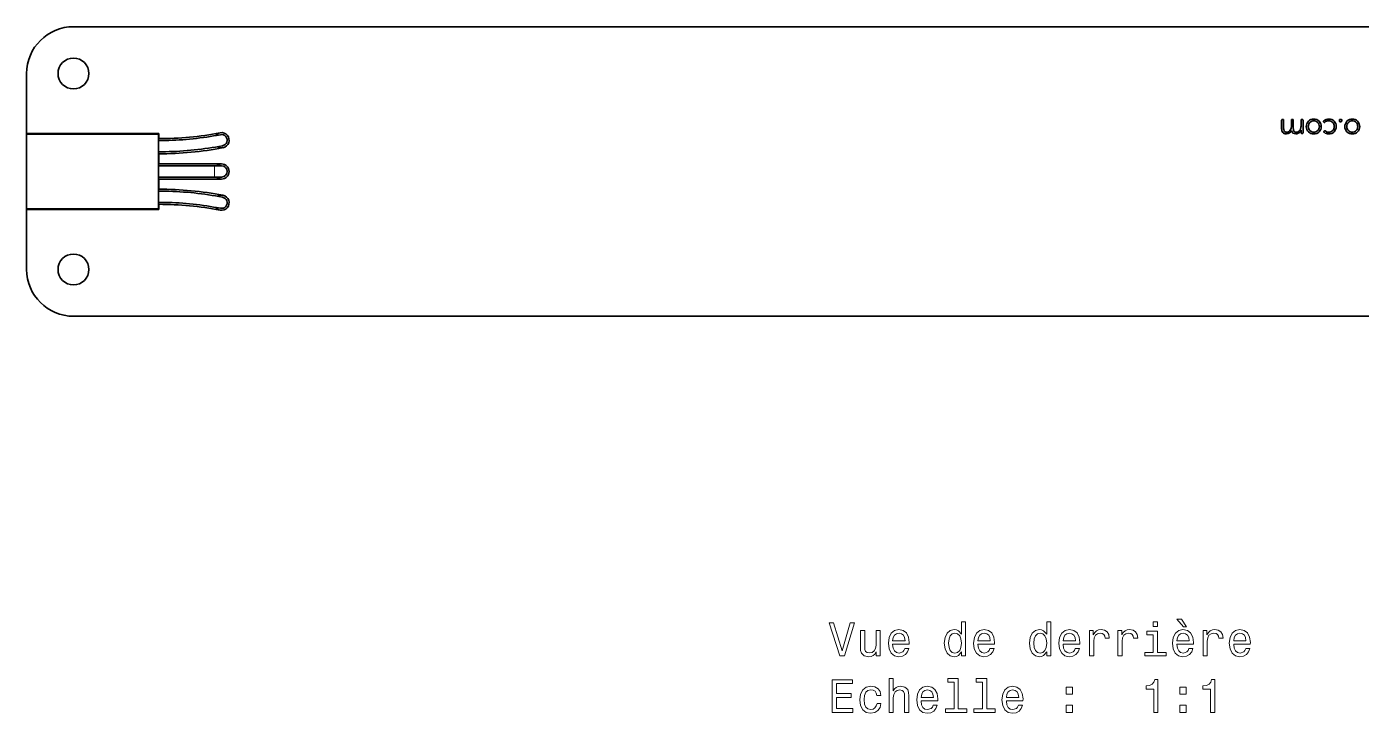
# Model space of a CAD drawing. Extents: x 241 to 1434, y 190 to 710.
# Drawn here: x 1140 to 1282.6, y 362.6 to 436 of the extents above; entities that cross this region are included whole.
import ezdxf

# ---------------------------------------------------------------- set-up
doc = ezdxf.new("R2010")
doc.units = 0

msp = doc.modelspace()

# ---------------------------------------------------------------- linework, layer by layer
at = {"color": 7, "lineweight": 35}
for p, q in [((1429.39, 435.97), (1145.02, 435.97)), ((1429.39, 435.97), (1145.02, 435.97)), ((1145.02, 405.03), (1429.39, 405.03)), ((1145.02, 405.03), (1429.39, 405.03))]:
    msp.add_line(p, q, dxfattribs=at)
at = {"color": 7, "lineweight": 35, "ltscale": 0.160491}
msp.add_line((1140.02, 424.55), (1140.02, 430.97), dxfattribs=at)
msp.add_line((1140.02, 424.55), (1140.02, 430.97), dxfattribs=at)
at = {"color": 7, "lineweight": 35, "ltscale": 0.022169}
msp.add_line((1274.11, 425.1), (1274.11, 425.99), dxfattribs=at)
msp.add_line((1274.11, 425.1), (1274.11, 425.99), dxfattribs=at)
at = {"color": 7, "lineweight": 35, "ltscale": 0.001352}
for p, q in [((1274.19, 426.06), (1274.24, 426.06)), ((1274.19, 426.06), (1274.24, 426.06)), ((1276.32, 424.55), (1276.27, 424.55)), ((1276.32, 424.55), (1276.27, 424.55))]:
    msp.add_line(p, q, dxfattribs=at)
at = {"color": 7, "lineweight": 35, "ltscale": 0.020894}
for p, q in [((1274.32, 425.99), (1274.32, 425.15)), ((1274.32, 425.99), (1274.32, 425.15)), ((1275.36, 425.99), (1275.36, 425.15)), ((1275.36, 425.99), (1275.36, 425.15))]:
    msp.add_line(p, q, dxfattribs=at)
at = {"color": 7, "lineweight": 35, "ltscale": 0.016381}
for p, q in [((1275.15, 425.33), (1275.15, 425.99)), ((1275.15, 425.33), (1275.15, 425.99)), ((1276.19, 425.33), (1276.19, 425.99)), ((1276.19, 425.33), (1276.19, 425.99))]:
    msp.add_line(p, q, dxfattribs=at)
at = {"color": 7, "lineweight": 35, "ltscale": 0.001422}
msp.add_line((1275.22, 426.06), (1275.28, 426.06), dxfattribs=at)
msp.add_line((1275.22, 426.06), (1275.28, 426.06), dxfattribs=at)
at = {"color": 7, "lineweight": 35, "ltscale": 0.001428}
msp.add_line((1276.26, 426.06), (1276.32, 426.06), dxfattribs=at)
msp.add_line((1276.26, 426.06), (1276.32, 426.06), dxfattribs=at)
at = {"color": 7, "lineweight": 35, "ltscale": 0.034037}
msp.add_line((1276.4, 425.99), (1276.4, 424.62), dxfattribs=at)
msp.add_line((1276.4, 425.99), (1276.4, 424.62), dxfattribs=at)
at = {"color": 7, "lineweight": 35, "ltscale": 0.000922299}
msp.add_line((1278.62, 425.77), (1278.6, 425.8), dxfattribs=at)
msp.add_line((1278.62, 425.77), (1278.6, 425.8), dxfattribs=at)
at = {"color": 7, "lineweight": 35, "ltscale": 0.002557}
for p, q in [((1280.28, 425.88), (1280.28, 425.99)), ((1280.28, 425.88), (1280.28, 425.99)), ((1280.53, 425.99), (1280.53, 425.88)), ((1280.53, 425.99), (1280.53, 425.88))]:
    msp.add_line(p, q, dxfattribs=at)
at = {"color": 7, "lineweight": 35, "ltscale": 0.002478}
for p, q in [((1280.35, 426.06), (1280.45, 426.06)), ((1280.35, 426.06), (1280.45, 426.06)), ((1280.45, 425.81), (1280.35, 425.81)), ((1280.45, 425.81), (1280.35, 425.81))]:
    msp.add_line(p, q, dxfattribs=at)
at = {"color": 7, "lineweight": 35, "ltscale": 0.00125}
for p, q in [((1140.02, 424.5), (1140.02, 424.55)), ((1140.02, 424.5), (1140.02, 424.55)), ((1140.02, 416.45), (1140.02, 416.5)), ((1140.02, 416.45), (1140.02, 416.5))]:
    msp.add_line(p, q, dxfattribs=at)
at = {"color": 7, "lineweight": 35, "ltscale": 0.353125}
for p, q in [((1140.02, 424.55), (1154.15, 424.55)), ((1140.02, 424.55), (1154.15, 424.55)), ((1154.15, 416.45), (1140.02, 416.45)), ((1154.15, 416.45), (1140.02, 416.45))]:
    msp.add_line(p, q, dxfattribs=at)
at = {"color": 7, "lineweight": 35, "ltscale": 0.2}
for p, q in [((1140.02, 424.5), (1140.02, 416.5)), ((1154.1, 416.5), (1154.1, 424.5))]:
    msp.add_line(p, q, dxfattribs=at)
at = {"color": 7, "lineweight": 35, "ltscale": 0.351877}
for p, q in [((1154.1, 424.5), (1140.02, 424.5)), ((1140.02, 416.5), (1154.1, 416.5))]:
    msp.add_line(p, q, dxfattribs=at)
at = {"color": 7, "lineweight": 35, "ltscale": 0.013488}
msp.add_line((1154.15, 424.01), (1154.15, 424.55), dxfattribs=at)
msp.add_line((1154.15, 424.01), (1154.15, 424.55), dxfattribs=at)
at = {"color": 7, "lineweight": 35, "ltscale": 0.008243}
for p, q in [((1160, 424.3), (1160.32, 424.35)), ((1160, 416.7), (1160.32, 416.65))]:
    msp.add_line(p, q, dxfattribs=at)
at = {"color": 7, "lineweight": 35, "ltscale": 0.010241}
for p, q in [((1160.32, 424.35), (1160.72, 424.43)), ((1160.32, 416.65), (1160.72, 416.57))]:
    msp.add_line(p, q, dxfattribs=at)
at = {"color": 7, "lineweight": 35, "ltscale": 0.000152588}
msp.add_line((1275.18, 424.89), (1275.17, 424.89), dxfattribs=at)
msp.add_line((1275.18, 424.89), (1275.17, 424.89), dxfattribs=at)
at = {"color": 7, "lineweight": 35, "ltscale": 0.004358}
msp.add_line((1276.19, 424.62), (1276.19, 424.8), dxfattribs=at)
msp.add_line((1276.19, 424.62), (1276.19, 424.8), dxfattribs=at)
at = {"color": 7, "lineweight": 35, "ltscale": 0.00015564}
msp.add_line((1276.21, 424.91), (1276.2, 424.91), dxfattribs=at)
msp.add_line((1276.21, 424.91), (1276.2, 424.91), dxfattribs=at)
at = {"color": 7, "lineweight": 35, "ltscale": 0.000979538}
msp.add_line((1278.64, 424.79), (1278.66, 424.82), dxfattribs=at)
msp.add_line((1278.64, 424.79), (1278.66, 424.82), dxfattribs=at)
at = {"color": 7, "lineweight": 35, "ltscale": 0.026974}
msp.add_line((1154.15, 421.31), (1154.15, 422.39), dxfattribs=at)
msp.add_line((1154.15, 421.31), (1154.15, 422.39), dxfattribs=at)
at = {"color": 7, "lineweight": 35, "ltscale": 0.008544}
for p, q in [((1160.2, 423.11), (1160.54, 423.17)), ((1160.2, 417.89), (1160.54, 417.83))]:
    msp.add_line(p, q, dxfattribs=at)
at = {"color": 7, "lineweight": 35, "ltscale": 0.010474}
for p, q in [((1160.54, 423.17), (1160.95, 423.25)), ((1160.54, 417.83), (1160.95, 417.75))]:
    msp.add_line(p, q, dxfattribs=at)
at = {"color": 7, "lineweight": 35, "ltscale": 0.001932}
msp.add_line((1160.84, 423.03), (1160.91, 423.03), dxfattribs=at)
msp.add_line((1160.84, 423.03), (1160.91, 423.03), dxfattribs=at)
at = {"color": 7, "lineweight": 35, "ltscale": 0.149704}
for p, q in [((1154.1, 421.1), (1160.09, 421.1)), ((1154.1, 419.9), (1160.09, 419.9))]:
    msp.add_line(p, q, dxfattribs=at)
at = {"color": 7, "lineweight": 35, "ltscale": 0.167206}
for p, q in [((1154.15, 421.31), (1160.84, 421.31)), ((1154.15, 421.31), (1160.84, 421.31)), ((1154.15, 419.69), (1160.84, 419.69)), ((1154.15, 419.69), (1160.84, 419.69))]:
    msp.add_line(p, q, dxfattribs=at)
at = {"color": 7, "lineweight": 13, "ltscale": 0.03}
msp.add_line((1160.09, 419.9), (1160.09, 421.1), dxfattribs=at)
at = {"color": 7, "lineweight": 35, "ltscale": 0.01875}
for p, q in [((1160.09, 421.1), (1160.84, 421.1)), ((1160.09, 419.9), (1160.84, 419.9))]:
    msp.add_line(p, q, dxfattribs=at)
at = {"color": 7, "lineweight": 35, "ltscale": 0.026975}
msp.add_line((1154.15, 419.69), (1154.15, 418.61), dxfattribs=at)
msp.add_line((1154.15, 419.69), (1154.15, 418.61), dxfattribs=at)
at = {"color": 7, "lineweight": 35, "ltscale": 0.001926}
msp.add_line((1160.84, 417.97), (1160.91, 417.97), dxfattribs=at)
msp.add_line((1160.84, 417.97), (1160.91, 417.97), dxfattribs=at)
at = {"color": 7, "lineweight": 35, "ltscale": 0.160492}
msp.add_line((1140.02, 410.03), (1140.02, 416.45), dxfattribs=at)
msp.add_line((1140.02, 410.03), (1140.02, 416.45), dxfattribs=at)
at = {"color": 7, "lineweight": 35, "ltscale": 0.013487}
msp.add_line((1154.15, 416.99), (1154.15, 416.45), dxfattribs=at)
msp.add_line((1154.15, 416.99), (1154.15, 416.45), dxfattribs=at)
at = {"color": 7, "lineweight": 35}
for points in [[(1274.32, 425.15), (1274.33, 424.98), (1274.38, 424.83), (1274.42, 424.78), (1274.48, 424.74), (1274.55, 424.71), (1274.64, 424.7)], [(1274.32, 425.15), (1274.33, 424.98), (1274.38, 424.83), (1274.42, 424.78), (1274.48, 424.74), (1274.55, 424.71), (1274.64, 424.7)], [(1274.64, 424.7), (1274.75, 424.71), (1274.85, 424.75), (1274.94, 424.82), (1275.01, 424.9), (1275.07, 424.99), (1275.12, 425.1), (1275.15, 425.33)], [(1274.64, 424.7), (1274.75, 424.71), (1274.85, 424.75), (1274.94, 424.82), (1275.01, 424.9), (1275.07, 424.99), (1275.12, 425.1), (1275.15, 425.33)], [(1275.36, 425.15), (1275.37, 424.98), (1275.41, 424.84), (1275.45, 424.78), (1275.5, 424.74), (1275.58, 424.71), (1275.68, 424.7)], [(1275.36, 425.15), (1275.37, 424.98), (1275.41, 424.84), (1275.45, 424.78), (1275.5, 424.74), (1275.58, 424.71), (1275.68, 424.7)], [(1275.68, 424.7), (1275.78, 424.71), (1275.89, 424.75), (1275.97, 424.82), (1276.05, 424.9), (1276.11, 425), (1276.18, 425.22), (1276.19, 425.33)], [(1275.68, 424.7), (1275.78, 424.71), (1275.89, 424.75), (1275.97, 424.82), (1276.05, 424.9), (1276.11, 425), (1276.18, 425.22), (1276.19, 425.33)], [(1277.55, 424.51), (1277.39, 424.53), (1277.24, 424.57), (1277.11, 424.64), (1276.99, 424.74), (1276.89, 424.85), (1276.82, 424.99), (1276.77, 425.14), (1276.75, 425.3)], [(1277.55, 424.51), (1277.39, 424.53), (1277.24, 424.57), (1277.11, 424.64), (1276.99, 424.74), (1276.89, 424.85), (1276.82, 424.99), (1276.77, 425.14), (1276.75, 425.3)], [(1278.14, 425.3), (1278.13, 425.42), (1278.09, 425.54), (1278.04, 425.65), (1277.97, 425.74), (1277.88, 425.81), (1277.78, 425.87), (1277.67, 425.9), (1277.55, 425.91), (1277.43, 425.9), (1277.32, 425.87), (1277.22, 425.81), (1277.14, 425.74), (1277.07, 425.65), (1277.01, 425.54), (1276.98, 425.42), (1276.96, 425.3)], [(1278.14, 425.3), (1278.13, 425.42), (1278.09, 425.54), (1278.04, 425.65), (1277.97, 425.74), (1277.88, 425.81), (1277.78, 425.87), (1277.67, 425.9), (1277.55, 425.91), (1277.43, 425.9), (1277.32, 425.87), (1277.22, 425.81), (1277.14, 425.74), (1277.07, 425.65), (1277.01, 425.54), (1276.98, 425.42), (1276.96, 425.3)], [(1276.96, 425.3), (1276.98, 425.17), (1277.01, 425.06), (1277.07, 424.96), (1277.14, 424.87), (1277.22, 424.8), (1277.32, 424.74), (1277.43, 424.71), (1277.55, 424.7), (1277.67, 424.71), (1277.78, 424.74), (1277.88, 424.8), (1277.97, 424.87), (1278.04, 424.96), (1278.09, 425.06), (1278.13, 425.17), (1278.14, 425.3)], [(1276.96, 425.3), (1276.98, 425.17), (1277.01, 425.06), (1277.07, 424.96), (1277.14, 424.87), (1277.22, 424.8), (1277.32, 424.74), (1277.43, 424.71), (1277.55, 424.7), (1277.67, 424.71), (1277.78, 424.74), (1277.88, 424.8), (1277.97, 424.87), (1278.04, 424.96), (1278.09, 425.06), (1278.13, 425.17), (1278.14, 425.3)], [(1278.35, 425.3), (1278.33, 425.14), (1278.29, 424.99), (1278.21, 424.85), (1278.12, 424.74), (1278, 424.64), (1277.86, 424.57), (1277.71, 424.53), (1277.55, 424.51)], [(1278.35, 425.3), (1278.33, 425.14), (1278.29, 424.99), (1278.21, 424.85), (1278.12, 424.74), (1278, 424.64), (1277.86, 424.57), (1277.71, 424.53), (1277.55, 424.51)], [(1278.72, 425.75), (1278.68, 425.74), (1278.65, 425.74), (1278.62, 425.77)], [(1278.72, 425.75), (1278.68, 425.74), (1278.65, 425.74), (1278.62, 425.77)], [(1279.74, 425.31), (1279.72, 425.44), (1279.69, 425.55), (1279.64, 425.66), (1279.57, 425.74), (1279.48, 425.82), (1279.38, 425.87), (1279.27, 425.9), (1279.14, 425.91)], [(1279.74, 425.31), (1279.72, 425.44), (1279.69, 425.55), (1279.64, 425.66), (1279.57, 425.74), (1279.48, 425.82), (1279.38, 425.87), (1279.27, 425.9), (1279.14, 425.91)], [(1279.15, 426.1), (1279.32, 426.08), (1279.47, 426.04), (1279.6, 425.97), (1279.72, 425.88), (1279.81, 425.76), (1279.89, 425.63), (1279.93, 425.48), (1279.95, 425.31)], [(1279.15, 426.1), (1279.32, 426.08), (1279.47, 426.04), (1279.6, 425.97), (1279.72, 425.88), (1279.81, 425.76), (1279.89, 425.63), (1279.93, 425.48), (1279.95, 425.31)], [(1279.95, 425.31), (1279.93, 425.14), (1279.88, 424.99), (1279.81, 424.85), (1279.72, 424.74), (1279.6, 424.64), (1279.47, 424.57), (1279.31, 424.53), (1279.15, 424.51)], [(1279.15, 424.7), (1279.27, 424.71), (1279.38, 424.74), (1279.48, 424.79), (1279.57, 424.87), (1279.64, 424.95), (1279.69, 425.06), (1279.72, 425.18), (1279.74, 425.31)], [(1279.95, 425.31), (1279.93, 425.14), (1279.88, 424.99), (1279.81, 424.85), (1279.72, 424.74), (1279.6, 424.64), (1279.47, 424.57), (1279.31, 424.53), (1279.15, 424.51)], [(1279.15, 424.7), (1279.27, 424.71), (1279.38, 424.74), (1279.48, 424.79), (1279.57, 424.87), (1279.64, 424.95), (1279.69, 425.06), (1279.72, 425.18), (1279.74, 425.31)], [(1281.66, 424.51), (1281.5, 424.53), (1281.35, 424.57), (1281.21, 424.64), (1281.09, 424.74), (1281, 424.85), (1280.92, 424.99), (1280.88, 425.14), (1280.86, 425.3)], [(1281.66, 424.51), (1281.5, 424.53), (1281.35, 424.57), (1281.21, 424.64), (1281.09, 424.74), (1281, 424.85), (1280.92, 424.99), (1280.88, 425.14), (1280.86, 425.3)], [(1282.25, 425.3), (1282.23, 425.42), (1282.2, 425.54), (1282.14, 425.65), (1282.07, 425.74), (1281.99, 425.81), (1281.89, 425.87), (1281.77, 425.9), (1281.66, 425.91), (1281.54, 425.9), (1281.43, 425.87), (1281.33, 425.81), (1281.24, 425.74), (1281.17, 425.65), (1281.12, 425.54), (1281.08, 425.42), (1281.07, 425.3)], [(1282.25, 425.3), (1282.23, 425.42), (1282.2, 425.54), (1282.14, 425.65), (1282.07, 425.74), (1281.99, 425.81), (1281.89, 425.87), (1281.77, 425.9), (1281.66, 425.91), (1281.54, 425.9), (1281.43, 425.87), (1281.33, 425.81), (1281.24, 425.74), (1281.17, 425.65), (1281.12, 425.54), (1281.08, 425.42), (1281.07, 425.3)], [(1281.07, 425.3), (1281.08, 425.17), (1281.12, 425.06), (1281.17, 424.96), (1281.24, 424.87), (1281.33, 424.8), (1281.43, 424.74), (1281.54, 424.71), (1281.66, 424.7), (1281.77, 424.71), (1281.89, 424.74), (1281.99, 424.8), (1282.07, 424.87), (1282.14, 424.96), (1282.2, 425.06), (1282.23, 425.17), (1282.25, 425.3)], [(1281.07, 425.3), (1281.08, 425.17), (1281.12, 425.06), (1281.17, 424.96), (1281.24, 424.87), (1281.33, 424.8), (1281.43, 424.74), (1281.54, 424.71), (1281.66, 424.7), (1281.77, 424.71), (1281.89, 424.74), (1281.99, 424.8), (1282.07, 424.87), (1282.14, 424.96), (1282.2, 425.06), (1282.23, 425.17), (1282.25, 425.3)], [(1282.46, 425.3), (1282.44, 425.14), (1282.39, 424.99), (1282.32, 424.85), (1282.22, 424.74), (1282.1, 424.64), (1281.97, 424.57), (1281.82, 424.53), (1281.66, 424.51)], [(1282.46, 425.3), (1282.44, 425.14), (1282.39, 424.99), (1282.32, 424.85), (1282.22, 424.74), (1282.1, 424.64), (1281.97, 424.57), (1281.82, 424.53), (1281.66, 424.51)], [(1275.17, 424.89), (1275.09, 424.75), (1274.96, 424.63), (1274.8, 424.54), (1274.62, 424.51)], [(1275.17, 424.89), (1275.09, 424.75), (1274.96, 424.63), (1274.8, 424.54), (1274.62, 424.51)], [(1275.64, 424.51), (1275.46, 424.54), (1275.32, 424.61), (1275.23, 424.73), (1275.18, 424.89)], [(1275.64, 424.51), (1275.46, 424.54), (1275.32, 424.61), (1275.23, 424.73), (1275.18, 424.89)], [(1276.2, 424.91), (1276.12, 424.76), (1275.98, 424.63), (1275.82, 424.55), (1275.73, 424.52), (1275.64, 424.51)], [(1276.2, 424.91), (1276.12, 424.76), (1275.98, 424.63), (1275.82, 424.55), (1275.73, 424.52), (1275.64, 424.51)], [(1276.27, 424.55), (1276.23, 424.56), (1276.2, 424.58), (1276.19, 424.62)], [(1276.27, 424.55), (1276.23, 424.56), (1276.2, 424.58), (1276.19, 424.62)], [(1276.4, 424.62), (1276.39, 424.58), (1276.36, 424.56), (1276.32, 424.55)], [(1276.4, 424.62), (1276.39, 424.58), (1276.36, 424.56), (1276.32, 424.55)], [(1278.65, 424.68), (1278.63, 424.71), (1278.62, 424.75), (1278.64, 424.79)], [(1278.65, 424.68), (1278.63, 424.71), (1278.62, 424.75), (1278.64, 424.79)]]:
    msp.add_lwpolyline(points, dxfattribs=at)
at = {"color": 7, "lineweight": 13}
for points in [[(1228.02, 372.26), (1227.14, 369.27), (1226.24, 372.26), (1225.76, 372.26), (1226.89, 368.75), (1227.39, 368.75), (1228.49, 372.26)], [(1239.9, 369.17), (1239.9, 368.75), (1240.35, 368.75), (1240.35, 372.37), (1239.91, 372.37), (1239.91, 371.05), (1239.57, 371.43), (1239.36, 371.52), (1239.13, 371.55), (1238.7, 371.45), (1238.36, 371.17), (1238.15, 370.72), (1238.07, 370.11), (1238.15, 369.5), (1238.36, 369.04), (1238.7, 368.75), (1239.13, 368.65), (1239.36, 368.69), (1239.57, 368.78)], [(1249.01, 369.17), (1249.01, 368.75), (1249.45, 368.75), (1249.45, 372.37), (1249.02, 372.37), (1249.02, 371.05), (1248.68, 371.43), (1248.47, 371.52), (1248.23, 371.55), (1247.81, 371.45), (1247.47, 371.17), (1247.26, 370.72), (1247.18, 370.11), (1247.26, 369.5), (1247.47, 369.04), (1247.81, 368.75), (1248.23, 368.65), (1248.47, 368.69), (1248.68, 368.78)], [(1260.86, 372.37), (1260.39, 372.37), (1260.39, 371.87), (1260.86, 371.87)], [(1263.93, 371.83), (1263.42, 372.68), (1262.93, 372.68), (1263.63, 371.83)], [(1231.22, 371.46), (1230.77, 371.46), (1230.77, 369.9), (1230.72, 369.53), (1230.58, 369.27), (1230.35, 369.11), (1230.05, 369.06), (1229.82, 369.1), (1229.66, 369.22), (1229.58, 369.43), (1229.56, 369.72), (1229.56, 371.46), (1229.12, 371.46), (1229.12, 369.68), (1229.13, 369.32), (1229.23, 369.02), (1229.52, 368.75), (1229.99, 368.65), (1230.24, 368.69), (1230.46, 368.78), (1230.64, 368.94), (1230.79, 369.16), (1230.79, 368.75), (1231.22, 368.75)], [(1232.55, 369.98), (1234.33, 369.98), (1234.33, 370.18), (1234.25, 370.76), (1234.03, 371.2), (1233.68, 371.46), (1233.21, 371.55), (1232.75, 371.45), (1232.4, 371.17), (1232.17, 370.71), (1232.09, 370.11), (1232.17, 369.49), (1232.39, 369.03), (1232.74, 368.75), (1233.2, 368.65), (1233.59, 368.72), (1233.91, 368.89), (1234.15, 369.16), (1234.28, 369.53), (1233.85, 369.53), (1233.76, 369.33), (1233.62, 369.17), (1233.25, 369.05), (1232.96, 369.11), (1232.75, 369.29), (1232.61, 369.57), (1232.55, 369.96)], [(1232.55, 370.35), (1232.61, 370.7), (1232.75, 370.95), (1232.95, 371.11), (1233.23, 371.17), (1233.49, 371.11), (1233.7, 370.95), (1233.83, 370.7), (1233.87, 370.35)], [(1239.2, 371.16), (1239.49, 371.09), (1239.72, 370.89), (1239.85, 370.56), (1239.9, 370.11), (1239.85, 369.65), (1239.72, 369.32), (1239.49, 369.12), (1239.2, 369.05), (1238.92, 369.12), (1238.71, 369.32), (1238.57, 369.65), (1238.53, 370.11), (1238.57, 370.56), (1238.71, 370.88), (1238.92, 371.09)], [(1241.66, 369.98), (1243.44, 369.98), (1243.44, 370.18), (1243.36, 370.76), (1243.14, 371.2), (1242.79, 371.46), (1242.32, 371.55), (1241.86, 371.45), (1241.51, 371.17), (1241.28, 370.71), (1241.2, 370.11), (1241.27, 369.49), (1241.5, 369.03), (1241.85, 368.75), (1242.3, 368.65), (1242.7, 368.72), (1243.02, 368.89), (1243.26, 369.16), (1243.39, 369.53), (1242.95, 369.53), (1242.86, 369.33), (1242.73, 369.17), (1242.36, 369.05), (1242.07, 369.11), (1241.85, 369.29), (1241.71, 369.57), (1241.66, 369.96)], [(1241.66, 370.35), (1241.72, 370.7), (1241.85, 370.95), (1242.06, 371.11), (1242.33, 371.17), (1242.6, 371.11), (1242.81, 370.95), (1242.93, 370.7), (1242.98, 370.35)], [(1248.31, 371.16), (1248.6, 371.09), (1248.82, 370.89), (1248.96, 370.56), (1249.01, 370.11), (1248.96, 369.65), (1248.82, 369.32), (1248.6, 369.12), (1248.31, 369.05), (1248.03, 369.12), (1247.82, 369.32), (1247.68, 369.65), (1247.63, 370.11), (1247.68, 370.56), (1247.82, 370.88), (1248.03, 371.09)], [(1250.77, 369.98), (1252.55, 369.98), (1252.55, 370.18), (1252.47, 370.76), (1252.25, 371.2), (1251.9, 371.46), (1251.43, 371.55), (1250.97, 371.45), (1250.61, 371.17), (1250.39, 370.71), (1250.31, 370.11), (1250.38, 369.49), (1250.61, 369.03), (1250.96, 368.75), (1251.41, 368.65), (1251.8, 368.72), (1252.13, 368.89), (1252.36, 369.16), (1252.5, 369.53), (1252.06, 369.53), (1251.97, 369.33), (1251.84, 369.17), (1251.47, 369.05), (1251.18, 369.11), (1250.96, 369.29), (1250.82, 369.57), (1250.77, 369.96)], [(1250.77, 370.35), (1250.83, 370.7), (1250.96, 370.95), (1251.17, 371.11), (1251.44, 371.17), (1251.71, 371.11), (1251.92, 370.95), (1252.04, 370.7), (1252.09, 370.35)], [(1253.58, 368.75), (1254.03, 368.75), (1254.03, 370.3), (1254.07, 370.67), (1254.21, 370.94), (1254.43, 371.1), (1254.73, 371.16), (1254.95, 371.12), (1255.12, 371.02), (1255.22, 370.85), (1255.25, 370.62), (1255.7, 370.62), (1255.64, 371.02), (1255.48, 371.32), (1255.2, 371.49), (1254.82, 371.55), (1254.56, 371.51), (1254.34, 371.41), (1254.14, 371.24), (1253.99, 371.01), (1253.99, 371.46), (1253.58, 371.46)], [(1256.62, 368.75), (1257.06, 368.75), (1257.06, 370.3), (1257.11, 370.67), (1257.25, 370.94), (1257.47, 371.1), (1257.77, 371.16), (1257.99, 371.12), (1258.15, 371.02), (1258.26, 370.85), (1258.29, 370.62), (1258.74, 370.62), (1258.68, 371.02), (1258.51, 371.32), (1258.23, 371.49), (1257.86, 371.55), (1257.6, 371.51), (1257.38, 371.41), (1257.18, 371.24), (1257.02, 371.01), (1257.02, 371.46), (1256.62, 371.46)], [(1260.85, 369.12), (1260.85, 371.37), (1259.71, 371.37), (1259.71, 370.99), (1260.4, 370.99), (1260.4, 369.12), (1259.5, 369.12), (1259.5, 368.75), (1261.77, 368.75), (1261.77, 369.12)], [(1262.91, 369.98), (1264.69, 369.98), (1264.7, 370.18), (1264.61, 370.76), (1264.39, 371.2), (1264.04, 371.46), (1263.57, 371.55), (1263.11, 371.45), (1262.76, 371.17), (1262.53, 370.71), (1262.45, 370.11), (1262.53, 369.49), (1262.75, 369.03), (1263.1, 368.75), (1263.56, 368.65), (1263.95, 368.72), (1264.27, 368.89), (1264.51, 369.16), (1264.64, 369.53), (1264.21, 369.53), (1264.12, 369.33), (1263.98, 369.17), (1263.61, 369.05), (1263.32, 369.11), (1263.11, 369.29), (1262.97, 369.57), (1262.91, 369.96)], [(1262.91, 370.35), (1262.97, 370.7), (1263.11, 370.95), (1263.31, 371.11), (1263.59, 371.17), (1263.85, 371.11), (1264.06, 370.95), (1264.19, 370.7), (1264.23, 370.35)], [(1265.73, 368.75), (1266.17, 368.75), (1266.17, 370.3), (1266.22, 370.67), (1266.35, 370.94), (1266.58, 371.1), (1266.87, 371.16), (1267.1, 371.12), (1267.26, 371.02), (1267.36, 370.85), (1267.4, 370.62), (1267.85, 370.62), (1267.79, 371.02), (1267.62, 371.32), (1267.34, 371.49), (1266.96, 371.55), (1266.71, 371.51), (1266.49, 371.41), (1266.29, 371.24), (1266.13, 371.01), (1266.13, 371.46), (1265.73, 371.46)], [(1268.99, 369.98), (1270.76, 369.98), (1270.77, 370.18), (1270.69, 370.76), (1270.46, 371.2), (1270.11, 371.46), (1269.64, 371.55), (1269.18, 371.45), (1268.83, 371.17), (1268.6, 370.71), (1268.52, 370.11), (1268.6, 369.49), (1268.83, 369.03), (1269.17, 368.75), (1269.63, 368.65), (1270.02, 368.72), (1270.34, 368.89), (1270.58, 369.16), (1270.72, 369.53), (1270.28, 369.53), (1270.19, 369.33), (1270.06, 369.17), (1269.68, 369.05), (1269.4, 369.11), (1269.18, 369.29), (1269.04, 369.57), (1268.99, 369.96)], [(1268.99, 370.35), (1269.04, 370.7), (1269.18, 370.95), (1269.39, 371.11), (1269.66, 371.17), (1269.93, 371.11), (1270.13, 370.95), (1270.26, 370.7), (1270.3, 370.35)], [(1226.08, 362.7), (1228.3, 362.7), (1228.3, 363.13), (1226.54, 363.13), (1226.54, 364.31), (1228.11, 364.31), (1228.11, 364.73), (1226.54, 364.73), (1226.54, 365.78), (1228.26, 365.78), (1228.26, 366.2), (1226.08, 366.2)], [(1230.86, 364.51), (1231.29, 364.51), (1231.2, 364.92), (1230.99, 365.24), (1230.65, 365.43), (1230.21, 365.51), (1229.73, 365.41), (1229.36, 365.12), (1229.13, 364.67), (1229.04, 364.05), (1229.12, 363.44), (1229.35, 362.99), (1229.71, 362.7), (1230.19, 362.61), (1230.63, 362.68), (1230.97, 362.9), (1231.2, 363.23), (1231.3, 363.67), (1230.88, 363.67), (1230.8, 363.39), (1230.66, 363.18), (1230.46, 363.05), (1230.21, 363.01), (1229.9, 363.07), (1229.68, 363.27), (1229.54, 363.6), (1229.5, 364.07), (1229.54, 364.52), (1229.69, 364.85), (1229.91, 365.05), (1230.21, 365.12), (1230.47, 365.07), (1230.67, 364.96), (1230.8, 364.77)], [(1232.17, 362.7), (1232.61, 362.7), (1232.61, 364.27), (1232.66, 364.63), (1232.8, 364.89), (1233.03, 365.05), (1233.33, 365.11), (1233.57, 365.06), (1233.72, 364.92), (1233.8, 364.7), (1233.83, 364.39), (1233.83, 362.7), (1234.27, 362.7), (1234.27, 364.48), (1234.25, 364.84), (1234.16, 365.14), (1233.86, 365.41), (1233.4, 365.51), (1233.14, 365.47), (1232.93, 365.38), (1232.75, 365.23), (1232.61, 365.02), (1232.61, 366.32), (1232.17, 366.32)], [(1235.59, 363.93), (1237.37, 363.93), (1237.37, 364.14), (1237.29, 364.72), (1237.07, 365.15), (1236.72, 365.41), (1236.25, 365.51), (1235.79, 365.41), (1235.43, 365.12), (1235.21, 364.67), (1235.13, 364.06), (1235.2, 363.44), (1235.43, 362.99), (1235.78, 362.7), (1236.23, 362.61), (1236.62, 362.67), (1236.95, 362.84), (1237.18, 363.12), (1237.32, 363.48), (1236.88, 363.48), (1236.79, 363.28), (1236.66, 363.13), (1236.29, 363.01), (1236, 363.06), (1235.78, 363.24), (1235.64, 363.53), (1235.59, 363.91)], [(1235.59, 364.3), (1235.65, 364.65), (1235.78, 364.91), (1235.99, 365.06), (1236.26, 365.12), (1236.53, 365.06), (1236.74, 364.91), (1236.86, 364.65), (1236.91, 364.3)], [(1239.12, 365.95), (1239.12, 363.08), (1238.21, 363.08), (1238.21, 362.7), (1240.47, 362.7), (1240.47, 363.08), (1239.56, 363.08), (1239.56, 366.32), (1238.43, 366.32), (1238.43, 365.95)], [(1242.16, 365.95), (1242.16, 363.08), (1241.24, 363.08), (1241.24, 362.7), (1243.51, 362.7), (1243.51, 363.08), (1242.6, 363.08), (1242.6, 366.32), (1241.46, 366.32), (1241.46, 365.95)], [(1244.7, 363.93), (1246.47, 363.93), (1246.48, 364.14), (1246.4, 364.72), (1246.18, 365.15), (1245.82, 365.41), (1245.35, 365.51), (1244.9, 365.41), (1244.54, 365.12), (1244.32, 364.67), (1244.23, 364.06), (1244.31, 363.44), (1244.54, 362.99), (1244.89, 362.7), (1245.34, 362.61), (1245.73, 362.67), (1246.06, 362.84), (1246.29, 363.12), (1246.43, 363.48), (1245.99, 363.48), (1245.9, 363.28), (1245.77, 363.13), (1245.39, 363.01), (1245.11, 363.06), (1244.89, 363.24), (1244.75, 363.53), (1244.7, 363.91)], [(1244.7, 364.3), (1244.75, 364.65), (1244.89, 364.91), (1245.1, 365.06), (1245.37, 365.12), (1245.64, 365.06), (1245.84, 364.91), (1245.97, 364.65), (1246.02, 364.3)], [(1251.08, 364.66), (1251.77, 364.66), (1251.77, 365.41), (1251.08, 365.41)], [(1260.44, 362.7), (1260.9, 362.7), (1260.9, 366.23), (1260.56, 366.23), (1260.47, 365.92), (1260.29, 365.71), (1260.01, 365.59), (1259.63, 365.55), (1259.63, 365.19), (1260.44, 365.19)], [(1263.22, 364.66), (1263.92, 364.66), (1263.92, 365.41), (1263.22, 365.41)], [(1266.52, 362.7), (1266.97, 362.7), (1266.97, 366.23), (1266.63, 366.23), (1266.54, 365.92), (1266.36, 365.71), (1266.08, 365.59), (1265.7, 365.55), (1265.7, 365.19), (1266.52, 365.19)], [(1251.08, 362.7), (1251.77, 362.7), (1251.77, 363.46), (1251.08, 363.46)], [(1263.22, 362.7), (1263.92, 362.7), (1263.92, 363.46), (1263.22, 363.46)]]:
    msp.add_lwpolyline(points, close=True, dxfattribs=at)
at = {"color": 7, "lineweight": 35}
for centre in [(1145.02, 430.97), (1145.02, 430.97), (1145.02, 410.03), (1145.02, 410.03)]:
    msp.add_circle(centre, 1.65, dxfattribs=at)
for centre, radius, start, end in [((1145.02, 430.97), 5, 90, 180), ((1145.02, 430.97), 5, 90, 180), ((1274.18, 426), 0.0649, 81.215, 188.785), ((1274.18, 426), 0.0649, 81.215, 188.785), ((1276.33, 426), 0.0647, 351.0403, 98.9592), ((1276.33, 426), 0.0647, 351.0403, 98.9592), ((1277.54, 425.31), 0.79, 89.5601, 180.6812), ((1277.54, 425.31), 0.79, 89.5601, 180.6812), ((1277.56, 425.31), 0.79, 359.3315, 90.6523), ((1277.56, 425.31), 0.79, 359.3315, 90.6523), ((1279.15, 425.26), 0.835, 89.708, 129.7442), ((1279.15, 425.26), 0.835, 89.708, 129.7442), ((1279.15, 425.25), 0.667, 90.5413, 130.5072), ((1279.15, 425.25), 0.667, 90.5413, 130.5072), ((1280.34, 425.87), 0.0623, 171.3196, 279.0001), ((1280.34, 425.87), 0.0623, 171.3196, 279.0001), ((1280.46, 425.87), 0.0622, 261.22, 8.78), ((1280.46, 425.87), 0.0622, 261.22, 8.78), ((1281.65, 425.31), 0.79, 89.5601, 180.6812), ((1281.65, 425.31), 0.79, 89.5601, 180.6812), ((1281.67, 425.31), 0.79, 359.3315, 90.6523), ((1281.67, 425.31), 0.79, 359.3315, 90.6523), ((1154.15, 458.5), 34.7, 269.9174, 279.704), ((1154.15, 458.49), 34.48, 270, 280.9235), ((1154.15, 458.49), 34.48, 270, 280.9235), ((1160.84, 423.84), 0.811, 101.25, 142.7145), ((1160.84, 423.84), 0.811, 101.25, 142.7145), ((1160.84, 423.84), 0.811, 280.9228, 100.9235), ((1160.84, 423.84), 0.811, 280.9228, 100.9235), ((1276.6, 424.81), 0.409, 166.0303, 181.327), ((1276.6, 424.81), 0.409, 166.0303, 181.327), ((1279.15, 425.31), 0.798, 231.7248, 270.5464), ((1279.15, 425.31), 0.798, 231.7248, 270.5464), ((1279.38, 425.7), 1.06, 234.5166, 243.8024), ((1279.38, 425.7), 1.06, 234.5166, 243.8024), ((1279.13, 425.2), 0.507, 244.6477, 271.9423), ((1279.13, 425.2), 0.507, 244.6477, 271.9423), ((1154.15, 458.5), 35.9, 269.9202, 279.7067), ((1154.15, 458.5), 36.11, 270, 280.9228), ((1154.15, 458.5), 36.11, 270, 280.9228), ((1160.84, 423.84), 0.811, 238.2242, 270), ((1160.84, 423.84), 0.811, 238.2242, 270), ((1160.84, 420.5), 0.811, 90, 132.2489), ((1160.84, 420.5), 0.811, 90, 132.2489), ((1160.84, 420.5), 0.811, 270, 90), ((1160.84, 420.5), 0.811, 270, 90), ((1160.84, 420.5), 0.6, 270, 90), ((1160.84, 420.5), 0.811, 227.7601, 270), ((1160.84, 420.5), 0.811, 227.7601, 270), ((1154.15, 382.5), 35.9, 80.2933, 90.0798), ((1154.15, 382.5), 36.11, 79.0772, 90), ((1154.15, 382.5), 36.11, 79.0772, 90), ((1160.84, 417.16), 0.811, 90, 121.7758), ((1160.84, 417.16), 0.811, 90, 121.7758), ((1160.84, 417.16), 0.811, 259.0765, 79.0772), ((1160.84, 417.16), 0.811, 259.0765, 79.0772), ((1154.15, 382.5), 34.7, 80.296, 90.0826), ((1154.15, 382.51), 34.48, 79.0765, 90), ((1154.15, 382.51), 34.48, 79.0765, 90), ((1160.84, 417.16), 0.811, 217.2854, 258.75), ((1160.84, 417.16), 0.811, 217.2854, 258.75), ((1145.02, 410.03), 5, 180, 270), ((1145.02, 410.03), 5, 180, 270)]:
    msp.add_arc(centre, radius, start, end, dxfattribs=at)
for centre, major_axis, ratio, start_param, end_param in [((1381.42, 542.9), (-107.14, -118.29), 0.050956, 6.226983, 6.273158), ((1381.42, 542.9), (-107.14, -118.29), 0.050956, 6.226983, 6.273158), ((1266.08, 417.85), (8.22, 8.19), 0.067801, 6.215799, 6.351195), ((1266.08, 417.85), (8.22, 8.19), 0.067801, 6.215799, 6.351195), ((1283.06, 417.85), (7.89, -8.19), 0.067754, 3.07644, 3.211836), ((1283.06, 417.85), (7.89, -8.19), 0.067754, 3.07644, 3.211836), ((1267.11, 417.85), (8.22, 8.19), 0.067801, 6.215799, 6.351195), ((1267.11, 417.85), (8.22, 8.19), 0.067801, 6.215799, 6.351195), ((1280.05, 422.04), (3.84, -4.01), 0.096964, 3.048972, 3.242469), ((1280.05, 422.04), (3.84, -4.01), 0.096964, 3.048972, 3.242469), ((1285.38, 425.38), (6.8, -0.47), 0.096068, 3.052809, 3.210208), ((1285.38, 425.38), (6.8, -0.47), 0.096068, 3.052809, 3.210208), ((1288.19, 417.85), (7.89, -8.19), 0.067754, 3.07644, 3.211836), ((1288.19, 417.85), (7.89, -8.19), 0.067754, 3.07644, 3.211836), ((1276.67, 422.04), (-3.84, -4.01), 0.096964, 3.040716, 3.234213), ((1276.67, 422.04), (-3.84, -4.01), 0.096964, 3.040716, 3.234213), ((1160.84, 423.84), (0.59, 0.108), 0.999999, 4.712389, 7.853982), ((1365.66, 512.63), (91.4, 87.99), 0.050662, 3.135182, 3.194202), ((1365.66, 512.63), (91.4, 87.99), 0.050662, 3.135182, 3.194202), ((1282.56, 411.92), (3.87, -12.93), 0.061201, 3.070567, 3.194513), ((1282.56, 411.92), (3.87, -12.93), 0.061201, 3.070567, 3.194513), ((1160.84, 417.16), (0.59, -0.108), 0.999999, 4.712389, 7.853982)]:
    msp.add_ellipse(centre, major_axis=major_axis, ratio=ratio, start_param=start_param, end_param=end_param, dxfattribs=at)

doc.saveas('drawing.dxf')
